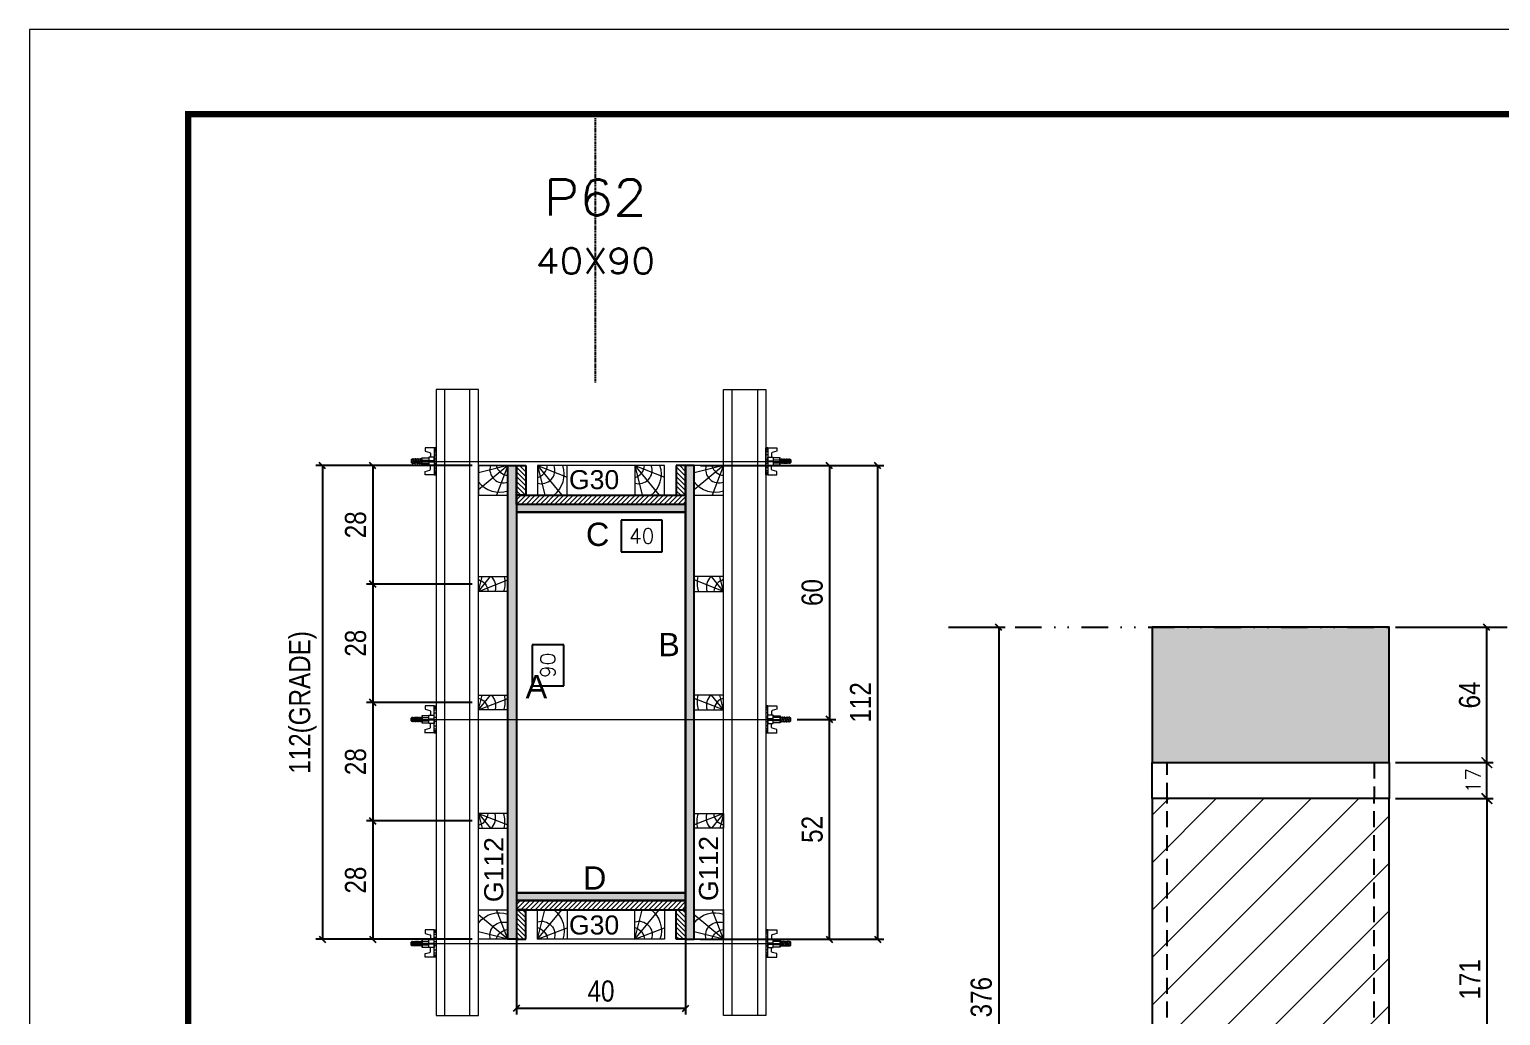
# Model space of a CAD drawing. Extents: x 2949 to 9230, y 1140 to 12527.
# Drawn here: x 6133 to 6828, y 6318 to 6784 of the extents above; entities that cross this region are included whole.
import ezdxf
from ezdxf.enums import TextEntityAlignment as Align

# ---------------------------------------------------------------- set-up
doc = ezdxf.new("R2010")
doc.units = 0
for name, pattern in [('DASHED', [0.75, 0.5, -0.25]), ('DIVIDE2', [0.625, 0.25, -0.125, 0, -0.125, 0, -0.125]), ('HIDDEN', [0.375, 0.25, -0.125])]:
    doc.linetypes.add(name, pattern=pattern)
for name, color, linetype in [('CHAPA', 1, 'Continuous'), ('COTA', 241, 'Continuous'), ('cotas', 4, 'Continuous'), ('MEIO_PONT', 93, 'Continuous'), ('Nível', 160, 'Continuous'), ('Painéis', 200, 'Continuous'), ('SARRAFO', 251, 'Continuous'), ('Sarrafo de Pressão', 42, 'HIDDEN'), ('Texto de Titulo', 7, 'Continuous'), ('Texto Qtd Sarr', 242, 'Continuous'), ('TEXTO_GERAL', 7, 'Continuous')]:
    doc.layers.add(name, color=color, linetype=linetype)
for name, color, linetype, lineweight in [('Folhas', 255, 'Continuous', 9), ('Hachura', 251, 'Continuous', 9), ('Madeira', 126, 'Continuous', 18), ('Perfil Metálico', 224, 'Continuous', 18), ('SARRAFO DE PRESSAO', 251, 'DASHED', 9), ('Texto Seção', 7, 'Continuous', 15)]:
    doc.layers.add(name, color=color, linetype=linetype, lineweight=lineweight)
doc.styles.add('ARIAL', font='arial.ttf')
doc.styles.add('COTA TECNICA', font='techl___.ttf', dxfattribs={"height": 10})
doc.styles.add('COTA TECNICA 2X', font='techl___.ttf', dxfattribs={"height": 10})
doc.styles.add('ROMANS', font='romans.shx')
doc.styles.add('SANSSERIF', font='sas_____.pfb')
doc.dimstyles.new('Cota Paínel', dxfattribs={"dimtxt": 7, "dimasz": 5, "dimexe": 3, "dimexo": 3, "dimgap": 3, "dimtad": 1, "dimdec": 1, "dimzin": 12, "dimdsep": 46, "dimtxsty": 'ROMANS', "dimblk": 'ARCHTICK', "dimcen": 0, "dimclrd": 4, "dimclre": 4, "dimclrt": 1, "dimadec": 1, "dimazin": 3, "dimtfac": 1, "dimtdec": 1, "dimtmove": 0, "dimatfit": 3, "dimldrblk": 'OBLIQUE', "dimfxl": 1, "dimtolj": 1, "dimtzin": 12, "dimarcsym": 0})
doc.dimstyles.new('PAINEL', dxfattribs={"dimtxt": 10, "dimasz": 3, "dimexe": 3, "dimexo": 3, "dimgap": 3, "dimtad": 1, "dimdec": 1, "dimzin": 12, "dimdsep": 46, "dimtxsty": 'COTA TECNICA', "dimblk1": 'OBLIQUE', "dimblk2": 'OBLIQUE', "dimsah": 1, "dimcen": 0.9, "dimclrd": 4, "dimclre": 4, "dimclrt": 240, "dimadec": 1, "dimazin": 3, "dimtfac": 1, "dimtdec": 1, "dimtmove": 0, "dimatfit": 3, "dimfxl": 1, "dimtolj": 1, "dimtzin": 12, "dimarcsym": 0})
doc.dimstyles.new('SECAO PILAR', dxfattribs={"dimtxt": 10, "dimasz": 3, "dimexe": 3, "dimexo": 3, "dimgap": 3, "dimtad": 1, "dimdec": 1, "dimlfac": 0.5, "dimzin": 12, "dimdsep": 46, "dimtxsty": 'COTA TECNICA 2X', "dimblk1": 'OBLIQUE', "dimblk2": 'OBLIQUE', "dimsah": 1, "dimcen": 0.9, "dimclrd": 256, "dimclre": 256, "dimclrt": 256, "dimadec": 1, "dimazin": 3, "dimtfac": 1, "dimtdec": 1, "dimtmove": 0, "dimatfit": 3, "dimfxl": 1, "dimtolj": 1, "dimtzin": 12, "dimarcsym": 0})
doc.dimstyles.new('SECÇÃO 2', dxfattribs={"dimtxt": 7, "dimasz": 6, "dimexe": 0.18, "dimexo": 2, "dimgap": -4, "dimtad": 3, "dimdec": 1, "dimlfac": 0.5, "dimzin": 12, "dimdsep": 46, "dimtxsty": 'ROMANS', "dimblk": 'ARCHTICK', "dimcen": 0.09, "dimse1": 1, "dimse2": 1, "dimsd1": 1, "dimsd2": 1, "dimclrd": 180, "dimclre": 5, "dimclrt": 1, "dimadec": 0, "dimazin": 3, "dimtfac": 1, "dimtdec": 1, "dimtofl": 0, "dimtmove": 0, "dimatfit": 3, "dimldrblk": 'ARCHTICK', "dimfxl": 1, "dimtolj": 1, "dimtzin": 0, "dimarcsym": 0})

# ---------------------------------------------------------------- blocks, each defined once
blk = doc.blocks.new('9999999999')
at = {"layer": 'Folhas'}
blk.add_lwpolyline([(98138.98, 34190.21), (99623.98, 34190.21), (99623.98, 35240.21), (98138.98, 35240.21)], close=True, dxfattribs=at)
at = {"layer": 'Folhas', "color": 30, "const_width": 3}
blk.add_lwpolyline([(98213.98, 34230.21), (99583.98, 34230.21), (99583.98, 35200.21), (98213.98, 35200.21)], close=True, dxfattribs=at)
blk = doc.blocks.new('*D406')
at = {"layer": 'COTA', "color": 180, "lineweight": -2, "transparency": 16777216}
for p, q in [((6385.21, 6492.78), (6370.21, 6492.78)), ((6370.21, 6492.78), (6370.21, 6473.44)), ((6385.21, 6473.44), (6385.21, 6492.78)), ((6370.21, 6473.44), (6385.21, 6473.44))]:
    blk.add_line(p, q, dxfattribs=at)
at = {"layer": 'Defpoints', "color": 0, "transparency": 16777216}
for p in [(6362.83, 6555.61), (6362.83, 6375.61), (6389.21, 6375.61)]:
    blk.add_point(p, dxfattribs=at)
at = {"layer": 'COTA', "color": 1, "transparency": 16777216, "insert": (6377.71, 6483.11), "char_height": 7, "attachment_point": 5, "rotation": 90, "style": 'ROMANS'}
blk.add_mtext('\\A1;90', dxfattribs=at)
blk = doc.blocks.new('_ArchTick')
at = {"color": 0, "linetype": 'ByBlock', "const_width": 0.15}
blk.add_lwpolyline([(-0.5, -0.5), (0.5, 0.5)], dxfattribs=at)
blk = doc.blocks.new('_Oblique')
at = {"color": 0, "linetype": 'ByBlock', "lineweight": -2}
blk.add_line((-0.5, -0.5), (0.5, 0.5), dxfattribs=at)
blk = doc.blocks.new('*D407')
at = {"layer": 'COTA', "lineweight": -2, "transparency": 16777216}
for p, q in [((6449.83, 6577.61), (6536.6, 6577.61)), ((6533.6, 6577.61), (6533.6, 6353.61)), ((6449.83, 6353.61), (6536.6, 6353.61))]:
    blk.add_line(p, q, dxfattribs=at)
at = {"layer": 'Defpoints', "color": 0, "transparency": 16777216}
for p in [(6446.83, 6577.61), (6446.83, 6353.61), (6533.6, 6353.61)]:
    blk.add_point(p, dxfattribs=at)
at = {"layer": 'COTA', "lineweight": -2, "transparency": 16777216, "xscale": 3, "yscale": 3, "zscale": 3}
for p, rotation in [((6533.6, 6577.61), 90), ((6533.6, 6353.61), 270)]:
    blk.add_blockref('_Oblique', p, dxfattribs=dict(at, rotation=rotation))
at = {"layer": 'COTA', "transparency": 16777216, "insert": (6525.54, 6465.61), "char_height": 10, "attachment_point": 5, "rotation": 90, "style": 'COTA TECNICA 2X'}
blk.add_mtext('\\A1;112', dxfattribs=at)
blk = doc.blocks.new('*D408')
at = {"layer": 'COTA', "lineweight": -2, "transparency": 16777216}
for p, q in [((6483.83, 6577.61), (6513.83, 6577.61)), ((6510.83, 6577.61), (6510.83, 6457.55)), ((6495.63, 6457.55), (6513.83, 6457.55))]:
    blk.add_line(p, q, dxfattribs=at)
at = {"layer": 'Defpoints', "color": 0, "transparency": 16777216}
for p in [(6480.83, 6577.61), (6492.63, 6457.55), (6510.83, 6457.55)]:
    blk.add_point(p, dxfattribs=at)
at = {"layer": 'COTA', "lineweight": -2, "transparency": 16777216, "xscale": 3, "yscale": 3, "zscale": 3}
for p, rotation in [((6510.83, 6577.61), 90), ((6510.83, 6457.55), 270)]:
    blk.add_blockref('_Oblique', p, dxfattribs=dict(at, rotation=rotation))
at = {"layer": 'COTA', "transparency": 16777216, "insert": (6502.73, 6517.58), "char_height": 10, "attachment_point": 5, "rotation": 90, "style": 'COTA TECNICA 2X'}
blk.add_mtext('\\A1;60', dxfattribs=at)
blk = doc.blocks.new('*D409')
at = {"layer": 'COTA', "lineweight": -2, "transparency": 16777216}
for p, q in [((6495.63, 6457.55), (6513.83, 6457.55)), ((6510.83, 6353.61), (6510.83, 6457.55)), ((6483.83, 6353.61), (6513.83, 6353.61))]:
    blk.add_line(p, q, dxfattribs=at)
at = {"layer": 'Defpoints', "color": 0, "transparency": 16777216}
for p in [(6492.63, 6457.55), (6510.83, 6457.55), (6480.83, 6353.61)]:
    blk.add_point(p, dxfattribs=at)
at = {"layer": 'COTA', "lineweight": -2, "transparency": 16777216, "xscale": 3, "yscale": 3, "zscale": 3}
for p, rotation in [((6510.83, 6457.55), 90), ((6510.83, 6353.61), 270)]:
    blk.add_blockref('_Oblique', p, dxfattribs=dict(at, rotation=rotation))
at = {"layer": 'COTA', "transparency": 16777216, "insert": (6502.73, 6405.58), "char_height": 10, "attachment_point": 5, "rotation": 90, "style": 'COTA TECNICA 2X'}
blk.add_mtext('\\A1;52', dxfattribs=at)
blk = doc.blocks.new('*D410')
at = {"layer": 'COTA', "color": 180, "lineweight": -2, "transparency": 16777216}
for p, q in [((6431.74, 6551.82), (6412.4, 6551.82)), ((6412.4, 6551.82), (6412.4, 6536.82)), ((6431.74, 6536.82), (6431.74, 6551.82)), ((6412.4, 6536.82), (6431.74, 6536.82))]:
    blk.add_line(p, q, dxfattribs=at)
at = {"layer": 'Defpoints', "color": 0, "transparency": 16777216}
for p in [(6362.83, 6555.61), (6442.83, 6555.61), (6442.83, 6532.82)]:
    blk.add_point(p, dxfattribs=at)
at = {"layer": 'COTA', "color": 1, "transparency": 16777216, "insert": (6422.07, 6544.32), "char_height": 7, "attachment_point": 5, "style": 'ROMANS'}
blk.add_mtext('\\A1;40', dxfattribs=at)
blk = doc.blocks.new('titulo1')
at = {"layer": 'Defpoints', "color": 252, "linetype": 'HIDDEN', "ltscale": 2}
blk.add_line((0, 0), (0, 125), dxfattribs=at)
at = {"layer": 'Defpoints', "style": 'ROMANS', "oblique": 15}
blk.add_attdef('FOLHA', text='', height=10, dxfattribs=at).set_placement((0, 15.58), align=Align.MIDDLE_CENTER)
at = {"layer": 'Texto Qtd Sarr', "color": 3, "style": 'ROMANS', "oblique": 15}
for tag, height, p in [('TITULO', 17, (0, 71.45)), ('SEÇÃO', 12, (0, 41.55))]:
    blk.add_attdef(tag, text='', height=height, dxfattribs=at).set_placement(p, align=Align.MIDDLE_CENTER)
blk = doc.blocks.new('PONTALETE')
at = {"layer": 'Madeira'}
for q in [(2.71, 7), (7, 5.76), (7, 1.74)]:
    blk.add_line((0, 0), q, dxfattribs=at)
blk.add_lwpolyline([(0, 0), (7, 0), (7, 7), (0, 7)], close=True, dxfattribs=at)
for centre, radius, start, end in [((2.04, 0.06), 6.23, 37.2818, 109.0913), ((1.09, 0.9), 3.19, 343.603, 109.9847), ((-0.21, -0.78), 3.09, 14.6322, 86.0383)]:
    blk.add_arc(centre, radius, start, end, dxfattribs=at)
blk = doc.blocks.new('*D411')
at = {"layer": 'COTA', "lineweight": -2, "transparency": 16777216}
for p, q in [((6341.83, 6577.61), (6268.05, 6577.61)), ((6271.05, 6577.61), (6271.05, 6353.61)), ((6341.83, 6353.61), (6268.05, 6353.61))]:
    blk.add_line(p, q, dxfattribs=at)
at = {"layer": 'Defpoints', "color": 0, "transparency": 16777216}
for p in [(6344.83, 6577.61), (6271.05, 6353.61), (6344.83, 6353.61)]:
    blk.add_point(p, dxfattribs=at)
at = {"layer": 'COTA', "lineweight": -2, "transparency": 16777216, "xscale": 3, "yscale": 3, "zscale": 3}
for p, rotation in [((6271.05, 6577.61), 90), ((6271.05, 6353.61), 270)]:
    blk.add_blockref('_Oblique', p, dxfattribs=dict(at, rotation=rotation))
at = {"layer": 'COTA', "transparency": 16777216, "insert": (6261.83, 6465.61), "char_height": 10, "attachment_point": 5, "rotation": 90, "style": 'COTA TECNICA 2X'}
blk.add_mtext('\\A1;112(GRADE)', dxfattribs=at)
blk = doc.blocks.new('*D412')
at = {"layer": 'COTA', "lineweight": -2, "transparency": 16777216}
for p, q in [((6341.83, 6409.61), (6291.89, 6409.61)), ((6294.89, 6409.61), (6294.89, 6353.61)), ((6341.83, 6353.61), (6291.89, 6353.61))]:
    blk.add_line(p, q, dxfattribs=at)
at = {"layer": 'Defpoints', "color": 0, "transparency": 16777216}
for p in [(6344.83, 6409.61), (6294.89, 6353.61), (6344.83, 6353.61)]:
    blk.add_point(p, dxfattribs=at)
at = {"layer": 'COTA', "lineweight": -2, "transparency": 16777216, "xscale": 3, "yscale": 3, "zscale": 3}
for p, rotation in [((6294.89, 6409.61), 90), ((6294.89, 6353.61), 270)]:
    blk.add_blockref('_Oblique', p, dxfattribs=dict(at, rotation=rotation))
at = {"layer": 'COTA', "transparency": 16777216, "insert": (6286.8, 6381.61), "char_height": 10, "attachment_point": 5, "rotation": 90, "style": 'COTA TECNICA 2X'}
blk.add_mtext('\\A1;28', dxfattribs=at)
blk = doc.blocks.new('MEIO PONTALETE')
at = {"layer": 'Madeira'}
for q in [(2.71, 7), (3.5, 2.88), (3.5, 0.87)]:
    blk.add_line((0, 0), q, dxfattribs=at)
blk.add_lwpolyline([(0, 0), (3.5, 0), (3.5, 7), (0, 7)], close=True, dxfattribs=at)
for centre, radius, start, end in [((2.04, 0.06), 6.23, 76.4499, 109.0913), ((1.09, 0.9), 3.19, 40.9063, 109.9847), ((-0.21, -0.78), 3.09, 14.6322, 86.0383)]:
    blk.add_arc(centre, radius, start, end, dxfattribs=at)
blk = doc.blocks.new('C')
at = {"layer": 'Hachura', "color": 0}
for p, q in [((0, 3.22), (0, -3.22)), ((0.45, 3.22), (0, 3.22)), ((0.46, 3.16), (0, 3.16)), ((0.46, 3.05), (0, 3.05)), ((0.46, 2.88), (0, 2.88)), ((0, 2.75), (0, -1.16)), ((0.46, 2.65), (0, 2.65)), ((0.46, 2.23), (0, 2.23)), ((0.46, 1.51), (0, 1.51)), ((0.39, 0.49), (0.17, 0.49)), ((0.45, -3.23), (0.45, 3.22)), ((0.45, 3.22), (2.58, 3.22)), ((1.74, 0.97), (0.45, 0.97)), ((1.45, 0.1), (0.45, 0.1)), ((1.35, 1.94), (1.35, 0.96)), ((2.58, 2.39), (1.47, 2.09)), ((1.74, -0.97), (1.74, 0.97)), ((1.74, 0.97), (1.74, 0.84)), ((1.74, 0.97), (1.74, 0.84)), ((1.74, 0.84), (3.35, 0.84)), ((3.35, 0.45), (1.74, 0.45)), ((2.58, 3.22), (2.58, 2.39)), ((3.32, 0.84), (3.32, -0.84)), ((3.35, 0.84), (3.35, -0.84)), ((3.68, 0.45), (3.35, 0.45)), ((3.84, -0.52), (3.35, 0.45)), ((3.35, 0.06), (3.67, -0.57)), ((3.68, 0.45), (4.16, -0.52)), ((3.72, 0.5), (4.25, -0.57)), ((4.37, -0.55), (3.83, 0.53)), ((4.15, 0.45), (3.93, 0.45)), ((4.42, -0.52), (3.93, 0.45)), ((4.15, 0.45), (4.26, 0.45)), ((4.26, 0.45), (4.74, -0.52)), ((4.3, 0.5), (4.83, -0.57)), ((4.95, -0.55), (4.41, 0.53)), ((4.51, 0.45), (4.84, 0.45)), ((5, -0.52), (4.51, 0.45)), ((4.84, 0.45), (5.32, -0.52)), ((4.88, 0.5), (5.41, -0.57)), ((5.53, -0.55), (4.99, 0.53)), ((5.58, -0.52), (5.09, 0.45)), ((5.42, 0.45), (5.09, 0.45)), ((5.58, -0.52), (5.09, 0.45)), ((5.42, 0.45), (5.74, -0.19)), ((5.46, 0.5), (5.74, -0.07)), ((5.74, 0.19), (5.57, 0.53)), ((5.74, 0.32), (5.68, 0.45)), ((5.68, 0.45), (5.74, 0.45)), ((5.74, 0.45), (5.9, 0.29)), ((5.74, 0.45), (5.74, -0.52)), ((5.9, -0.36), (5.9, 0.29)), ((0.45, 0), (0, 0)), ((0.46, -1.52), (0, -1.52)), ((0.46, -2.23), (0, -2.23)), ((0.46, -2.65), (0, -2.65)), ((0.46, -2.88), (0, -2.88)), ((0.46, -3.05), (0, -3.05)), ((0.46, -3.16), (0, -3.16)), ((0, -3.22), (2.57, -3.22)), ((0.08, -0.48), (0.29, -0.48)), ((0.29, -0.48), (0.4, -0.48)), ((0.45, 0), (0.45, -0.97)), ((0.45, -0.16), (1.45, -0.16)), ((0.45, -0.65), (0.45, -0.32)), ((0.45, -3.23), (0.45, -0.65)), ((0.45, -0.97), (1.74, -0.97)), ((1.35, -1.94), (1.35, -0.97)), ((2.58, -2.39), (1.47, -2.1)), ((3.35, -0.32), (1.74, -0.32)), ((3.35, -0.84), (1.74, -0.84)), ((2.58, -3.23), (2.58, -2.39)), ((3.35, -0.07), (3.58, -0.52)), ((3.35, -0.52), (3.58, -0.52)), ((3.84, -0.52), (4.16, -0.52)), ((4.42, -0.52), (4.74, -0.52)), ((4.63, -0.52), (4.74, -0.52)), ((5, -0.52), (5.32, -0.52)), ((5.58, -0.52), (5.74, -0.52)), ((5.74, -0.52), (5.9, -0.36)), ((5.74, -0.52), (5.74, -0.52))]:
    blk.add_line(p, q, dxfattribs=at)
for centre, radius, start, end in [((1.52, 1.94), 0.161, 104.7436, 180), ((1.44, -0.03), 0.129, 272.695, 87.305), ((3.81, 0.39), 0.143, 25.5688, 154.4312), ((4.39, 0.39), 0.143, 25.5688, 154.4312), ((4.97, 0.39), 0.143, 25.5688, 154.4312), ((5.55, 0.39), 0.143, 25.5688, 154.4312), ((0.17, -0.37), 0.174, 221.744, 317.8592), ((1.52, -1.94), 0.161, 180, 255.2564), ((3.71, -0.4), 0.174, 222.1408, 318.256), ((4.29, -0.4), 0.174, 222.1408, 318.256), ((4.87, -0.4), 0.174, 222.1408, 318.256), ((5.45, -0.4), 0.174, 222.1408, 318.256), ((5.61, -0.4), 0.174, 317.8592, 318.256)]:
    blk.add_arc(centre, radius, start, end, dxfattribs=at)
blk = doc.blocks.new('*D413')
at = {"layer": 'COTA', "lineweight": -2, "transparency": 16777216}
for p, q in [((6341.83, 6577.61), (6291.89, 6577.61)), ((6294.89, 6577.61), (6294.89, 6521.61)), ((6341.83, 6521.61), (6291.89, 6521.61))]:
    blk.add_line(p, q, dxfattribs=at)
at = {"layer": 'Defpoints', "color": 0, "transparency": 16777216}
for p in [(6344.83, 6577.61), (6294.89, 6521.61), (6344.83, 6521.61)]:
    blk.add_point(p, dxfattribs=at)
at = {"layer": 'COTA', "lineweight": -2, "transparency": 16777216, "xscale": 3, "yscale": 3, "zscale": 3}
for p, rotation in [((6294.89, 6577.61), 90), ((6294.89, 6521.61), 270)]:
    blk.add_blockref('_Oblique', p, dxfattribs=dict(at, rotation=rotation))
at = {"layer": 'COTA', "transparency": 16777216, "insert": (6286.8, 6549.61), "char_height": 10, "attachment_point": 5, "rotation": 90, "style": 'COTA TECNICA 2X'}
blk.add_mtext('\\A1;28', dxfattribs=at)
blk = doc.blocks.new('*D414')
at = {"layer": 'COTA', "lineweight": -2, "transparency": 16777216}
for p, q in [((6341.83, 6521.61), (6291.89, 6521.61)), ((6294.89, 6521.61), (6294.89, 6465.61)), ((6341.83, 6465.61), (6291.89, 6465.61))]:
    blk.add_line(p, q, dxfattribs=at)
at = {"layer": 'Defpoints', "color": 0, "transparency": 16777216}
for p in [(6344.83, 6521.61), (6294.89, 6465.61), (6344.83, 6465.61)]:
    blk.add_point(p, dxfattribs=at)
at = {"layer": 'COTA', "lineweight": -2, "transparency": 16777216, "xscale": 3, "yscale": 3, "zscale": 3}
for p, rotation in [((6294.89, 6521.61), 90), ((6294.89, 6465.61), 270)]:
    blk.add_blockref('_Oblique', p, dxfattribs=dict(at, rotation=rotation))
at = {"layer": 'COTA', "transparency": 16777216, "insert": (6286.8, 6493.61), "char_height": 10, "attachment_point": 5, "rotation": 90, "style": 'COTA TECNICA 2X'}
blk.add_mtext('\\A1;28', dxfattribs=at)
blk = doc.blocks.new('*D898')
at = {"layer": 'COTA', "lineweight": -2, "transparency": 16777216}
for p, q in [((6362.83, 6369.01), (6362.83, 6317.98)), ((6442.83, 6369.01), (6442.83, 6317.98)), ((6362.83, 6320.98), (6442.83, 6320.98))]:
    blk.add_line(p, q, dxfattribs=at)
at = {"layer": 'Defpoints', "color": 0, "transparency": 16777216}
for p in [(6362.83, 6372.01), (6442.83, 6372.01), (6442.83, 6320.98)]:
    blk.add_point(p, dxfattribs=at)
at = {"layer": 'COTA', "lineweight": -2, "transparency": 16777216, "xscale": 3, "yscale": 3, "zscale": 3, "rotation": 180}
blk.add_blockref('_Oblique', (6362.83, 6320.98), dxfattribs=at)
at = {"layer": 'COTA', "lineweight": -2, "transparency": 16777216, "xscale": 3, "yscale": 3, "zscale": 3}
blk.add_blockref('_Oblique', (6442.83, 6320.98), dxfattribs=at)
at = {"layer": 'COTA', "transparency": 16777216, "insert": (6402.83, 6329.08), "char_height": 10, "attachment_point": 5, "style": 'COTA TECNICA 2X'}
blk.add_mtext('\\A1;40', dxfattribs=at)
blk = doc.blocks.new('*D901')
at = {"layer": 'cotas', "color": 4, "linetype": 'ByBlock', "lineweight": -2, "transparency": 16777216}
for p, q in [((6570.19, 6501.14), (6593.91, 6501.14)), ((6590.91, 6501.14), (6590.91, 6125.14)), ((6570.19, 6125.14), (6593.91, 6125.14))]:
    blk.add_line(p, q, dxfattribs=at)
at = {"layer": 'Defpoints', "color": 0, "linetype": 'ByBlock', "transparency": 16777216}
for p in [(6567.19, 6501.14), (6567.19, 6125.14), (6590.91, 6125.14)]:
    blk.add_point(p, dxfattribs=at)
at = {"layer": 'cotas', "color": 4, "linetype": 'ByBlock', "lineweight": -2, "transparency": 16777216, "xscale": 3, "yscale": 3, "zscale": 3}
for p, rotation in [((6590.91, 6501.14), 90), ((6590.91, 6125.14), 270)]:
    blk.add_blockref('_Oblique', p, dxfattribs=dict(at, rotation=rotation))
at = {"layer": 'cotas', "color": 240, "linetype": 'ByBlock', "transparency": 16777216, "insert": (6582.69, 6326.23), "char_height": 10, "attachment_point": 5, "rotation": 90, "style": 'COTA TECNICA'}
blk.add_mtext('\\A1;376', dxfattribs=at)
blk = doc.blocks.new('*D456')
at = {"layer": 'COTA', "color": 4, "lineweight": -2, "transparency": 16777216}
for p, q in [((6778.49, 6501.14), (6824.72, 6501.14)), ((6821.72, 6437.14), (6821.72, 6501.14)), ((6778.49, 6437.14), (6824.72, 6437.14))]:
    blk.add_line(p, q, dxfattribs=at)
at = {"layer": 'Defpoints', "color": 0, "transparency": 16777216}
for p in [(6775.49, 6501.14), (6821.72, 6501.14), (6775.49, 6437.14)]:
    blk.add_point(p, dxfattribs=at)
at = {"layer": 'COTA', "color": 4, "lineweight": -2, "transparency": 16777216, "xscale": 3, "yscale": 3, "zscale": 3}
for p, rotation in [((6821.72, 6501.14), 90), ((6821.72, 6437.14), 270)]:
    blk.add_blockref('_Oblique', p, dxfattribs=dict(at, rotation=rotation))
at = {"layer": 'COTA', "color": 240, "transparency": 16777216, "insert": (6813.62, 6469.14), "char_height": 10, "attachment_point": 5, "rotation": 90, "style": 'COTA TECNICA'}
blk.add_mtext('\\A1;64', dxfattribs=at)
blk = doc.blocks.new('*D461')
at = {"layer": 'COTA', "color": 4, "linetype": 'ByBlock', "lineweight": -2, "transparency": 16777216}
for p, q in [((6778.49, 6420.14), (6824.72, 6420.14)), ((6821.72, 6420.14), (6821.72, 6249.14)), ((6778.49, 6249.14), (6824.72, 6249.14))]:
    blk.add_line(p, q, dxfattribs=at)
at = {"layer": 'Defpoints', "color": 0, "linetype": 'ByBlock', "transparency": 16777216}
for p in [(6775.49, 6420.14), (6775.49, 6249.14), (6821.72, 6249.14)]:
    blk.add_point(p, dxfattribs=at)
at = {"layer": 'COTA', "color": 4, "linetype": 'ByBlock', "lineweight": -2, "transparency": 16777216, "xscale": 3, "yscale": 3, "zscale": 3}
for p, rotation in [((6821.72, 6420.14), 90), ((6821.72, 6249.14), 270)]:
    blk.add_blockref('_Oblique', p, dxfattribs=dict(at, rotation=rotation))
at = {"layer": 'COTA', "color": 240, "linetype": 'ByBlock', "transparency": 16777216, "insert": (6813.65, 6334.64), "char_height": 10, "attachment_point": 5, "rotation": 90, "style": 'COTA TECNICA'}
blk.add_mtext('\\A1;171', dxfattribs=at)
blk = doc.blocks.new('*D925')
at = {"layer": 'COTA', "lineweight": -2, "transparency": 16777216}
for p, q in [((6341.83, 6465.61), (6291.89, 6465.61)), ((6294.89, 6465.61), (6294.89, 6409.61)), ((6341.83, 6409.61), (6291.89, 6409.61))]:
    blk.add_line(p, q, dxfattribs=at)
at = {"layer": 'Defpoints', "color": 0, "transparency": 16777216}
for p in [(6344.83, 6465.61), (6294.89, 6409.61), (6344.83, 6409.61)]:
    blk.add_point(p, dxfattribs=at)
at = {"layer": 'COTA', "lineweight": -2, "transparency": 16777216, "xscale": 3, "yscale": 3, "zscale": 3}
for p, rotation in [((6294.89, 6465.61), 90), ((6294.89, 6409.61), 270)]:
    blk.add_blockref('_Oblique', p, dxfattribs=dict(at, rotation=rotation))
at = {"layer": 'COTA', "transparency": 16777216, "insert": (6286.8, 6437.61), "char_height": 10, "attachment_point": 5, "rotation": 90, "style": 'COTA TECNICA 2X'}
blk.add_mtext('\\A1;28', dxfattribs=at)
blk = doc.blocks.new('*D1087')
at = {"layer": 'COTA', "color": 4, "lineweight": -2, "transparency": 16777216}
for p, q in [((6778.49, 6437.14), (6824.72, 6437.14)), ((6821.72, 6420.14), (6821.72, 6437.14)), ((6778.49, 6420.14), (6824.72, 6420.14))]:
    blk.add_line(p, q, dxfattribs=at)
at = {"layer": 'Defpoints', "color": 0, "transparency": 16777216}
for p in [(6775.49, 6437.14), (6821.72, 6437.14), (6775.49, 6420.14)]:
    blk.add_point(p, dxfattribs=at)
at = {"layer": 'COTA', "color": 4, "lineweight": -2, "transparency": 16777216, "xscale": 5, "yscale": 5, "zscale": 5}
for p, rotation in [((6821.72, 6437.14), 90), ((6821.72, 6420.14), 270)]:
    blk.add_blockref('_ArchTick', p, dxfattribs=dict(at, rotation=rotation))
at = {"layer": 'COTA', "color": 1, "transparency": 16777216, "insert": (6815.22, 6428.64), "char_height": 7, "attachment_point": 5, "rotation": 90, "style": 'ROMANS'}
blk.add_mtext('\\A1;17', dxfattribs=at)

msp = doc.modelspace()

# ---------------------------------------------------------------- hatches: boundary and pattern name
at = {"layer": 'COTA', "linetype": 'ByBlock'}
h = msp.add_hatch(dxfattribs=at)
h.set_pattern_fill('AR-CONC', color=256, scale=0.03)
h.set_pattern_definition([(50, (-124748.2957, -22698.2705), (5.46554007, -0.47817257), [0.5715, -6.2865]), (355, (-124748.2957, -22698.2705), (-1.05730264, 5.73170536), [0.4572, -5.02921753]), (100.4514447, (-124747.84, -22698.3104), (4.40823741, 5.25353256), [0.48570026, -5.34270734]), (46.1842, (-124748.296, -22696.7465), (8.13237123, -1.26126984), [0.85725, -9.42975]), (96.6355576, (-124747.618, -22696.852), (7.122124, 7.42278374), [0.7285507, -8.01406824]), (351.184151, (-124748.296, -22696.7465), (7.122124, 7.42278374), [0.685799, -7.54379196]), (21, (-124747.5337, -22697.1275), (4.54843174, -3.06795595), [0.5715, -6.2865]), (326, (-124747.5337, -22697.1275), (1.85406085, 5.52563898), [0.4572, -5.0292]), (71.451445, (-124747.1547, -22697.383), (6.40249258, 2.45768307), [0.48570026, -5.34269813]), (37.5, (-124748.2957, -22698.2705), (0.092658098, 2.536651166), [0, -4.96824, 0, -5.1054, 0, -5.04825]), (7.5, (-124748.2957, -22698.2705), (2.004589875, 3.005417245), [0, -2.91084, 0, -4.85394, 0, -1.92405]), (327.5, (-124749.995, -22698.2705), (4.067717855, -0.17186232), [0, -1.905, 0, -5.9436, 0, -7.8867]), (317.5, (-124750.757, -22698.2705), (4.44387544, 0.76279473), [0, -2.4765, 0, -3.94716, 0, -5.6007])])
h.paths.add_polyline_path([(6663.49, 6437.14), (6775.49, 6437.14), (6775.49, 6501.14), (6663.49, 6501.14)])
at = {"layer": 'Hachura'}
h = msp.add_hatch(color=256, dxfattribs=at)
h.dxf.hatch_style = 1
h.paths.add_polyline_path([(6362.83, 6353.61), (6358.83, 6353.61), (6358.83, 6577.61), (6362.83, 6577.61)])
h = msp.add_hatch(color=256, dxfattribs=at)
h.dxf.hatch_style = 1
h.paths.add_polyline_path([(6362.83, 6353.61), (6358.83, 6353.61), (6358.83, 6577.61), (6362.83, 6577.61)])
h = msp.add_hatch(dxfattribs=at)
h.set_pattern_fill('ANSI31', color=256, scale=0.5, angle=90, style=0)
h.set_pattern_definition([(135, (-16528.5793, 15701.5646), (-1.12253202, -1.12253202), [])])
h.paths.add_polyline_path([(6362.83, 6563.61), (6367.23, 6563.61), (6367.23, 6577.61), (6362.83, 6577.61)])
h = msp.add_hatch(dxfattribs=at)
h.set_pattern_fill('ANSI31', color=256, scale=0.5, angle=90, style=0)
h.set_pattern_definition([(135, (-16486.5793, 15701.5646), (-1.12253202, -1.12253202), [])])
h.paths.add_polyline_path([(6442.83, 6563.61), (6438.43, 6563.61), (6438.43, 6577.61), (6442.83, 6577.61)])
h = msp.add_hatch(color=256, dxfattribs=at)
h.dxf.hatch_style = 1
h.paths.add_polyline_path([(6442.83, 6353.61), (6446.83, 6353.61), (6446.83, 6577.61), (6442.83, 6577.61)])
h = msp.add_hatch(color=256, dxfattribs=at)
h.dxf.hatch_style = 1
h.paths.add_polyline_path([(6442.83, 6353.61), (6446.83, 6353.61), (6446.83, 6577.61), (6442.83, 6577.61)])
h = msp.add_hatch(dxfattribs=at)
h.set_pattern_fill('ANSI31', color=256, scale=0.5, style=0)
h.set_pattern_definition([(45, (15536.7807, 29488.6209), (-1.12253202, 1.12253202), [])])
h.paths.add_polyline_path([(6442.83, 6559.21), (6442.83, 6563.61), (6362.83, 6563.61), (6362.83, 6559.21)])
h = msp.add_hatch(color=256, dxfattribs=at)
h.dxf.hatch_style = 1
h.paths.add_polyline_path([(6362.83, 6559.21), (6362.83, 6555.61), (6442.83, 6555.61), (6442.83, 6559.21)])
h = msp.add_hatch(color=256, dxfattribs=at)
h.dxf.hatch_style = 1
h.paths.add_polyline_path([(6362.83, 6559.21), (6362.83, 6555.61), (6442.83, 6555.61), (6442.83, 6559.21)])
at = {"layer": 'Hachura', "linetype": 'ByBlock'}
h = msp.add_hatch(dxfattribs=at)
h.set_pattern_fill('ANSI31', color=256, scale=5)
h.set_pattern_definition([(45, (-126071.967, -22713.47), (-11.2253202, 11.2253202), [])])
h.paths.add_polyline_path([(6775.49, 6420.14), (6663.49, 6420.14), (6663.49, 6249.14), (6775.49, 6249.14)])
at = {"layer": 'Hachura'}
h = msp.add_hatch(color=256, dxfattribs=at)
h.dxf.hatch_style = 1
h.paths.add_polyline_path([(6362.83, 6375.61), (6362.83, 6372.01), (6442.83, 6372.01), (6442.83, 6375.61)])
h = msp.add_hatch(color=256, dxfattribs=at)
h.dxf.hatch_style = 1
h.paths.add_polyline_path([(6362.83, 6375.61), (6362.83, 6372.01), (6442.83, 6372.01), (6442.83, 6375.61)])
h = msp.add_hatch(dxfattribs=at)
h.set_pattern_fill('ANSI31', color=256, scale=0.5, style=0)
h.set_pattern_definition([(45, (15536.7807, 29474.6209), (-1.12253202, 1.12253202), [])])
h.paths.add_polyline_path([(6442.83, 6372.01), (6442.83, 6367.61), (6362.83, 6367.61), (6362.83, 6372.01)])
h = msp.add_hatch(dxfattribs=at)
h.set_pattern_fill('ANSI31', color=256, scale=0.5, angle=90, style=0)
h.set_pattern_definition([(135, (-16528.5793, 15856.5646), (-1.12253202, -1.12253202), [])])
h.paths.add_polyline_path([(6362.83, 6367.61), (6367.23, 6367.61), (6367.23, 6353.61), (6362.83, 6353.61)])
h = msp.add_hatch(dxfattribs=at)
h.set_pattern_fill('ANSI31', color=256, scale=0.5, angle=90, style=0)
h.set_pattern_definition([(135, (-16486.5793, 15856.5646), (-1.12253202, -1.12253202), [])])
h.paths.add_polyline_path([(6442.83, 6367.61), (6438.43, 6367.61), (6438.43, 6353.61), (6442.83, 6353.61)])

# ---------------------------------------------------------------- linework, layer by layer
at = {"layer": 'CHAPA'}
for points in [[(6362.83, 6353.61), (6358.83, 6353.61), (6358.83, 6577.61), (6362.83, 6577.61)], [(6362.83, 6353.61), (6358.83, 6353.61), (6358.83, 6577.61), (6362.83, 6577.61)], [(6442.83, 6353.61), (6446.83, 6353.61), (6446.83, 6577.61), (6442.83, 6577.61)], [(6442.83, 6353.61), (6446.83, 6353.61), (6446.83, 6577.61), (6442.83, 6577.61)], [(6362.83, 6559.21), (6362.83, 6555.61), (6442.83, 6555.61), (6442.83, 6559.21)], [(6362.83, 6559.21), (6362.83, 6555.61), (6442.83, 6555.61), (6442.83, 6559.21)], [(6362.83, 6375.61), (6362.83, 6372.01), (6442.83, 6372.01), (6442.83, 6375.61)], [(6362.83, 6375.61), (6362.83, 6372.01), (6442.83, 6372.01), (6442.83, 6375.61)]]:
    msp.add_lwpolyline(points, close=True, dxfattribs=at)
at = {"layer": 'COTA', "linetype": 'ByBlock'}
msp.add_lwpolyline([(6663.49, 6437.14), (6775.49, 6437.14), (6775.49, 6501.14), (6663.49, 6501.14)], close=True, dxfattribs=at)
at = {"layer": 'Hachura'}
for p, q in [((6314.03, 6579.61), (6487.83, 6579.62)), ((6314.03, 6457.61), (6487.83, 6457.6)), ((6314.03, 6351.61), (6487.83, 6351.6))]:
    msp.add_line(p, q, dxfattribs=at)
at = {"layer": 'Madeira'}
for points in [[(6358.83, 6353.61), (6344.83, 6353.61), (6344.83, 6577.61), (6358.83, 6577.61)], [(6372.83, 6577.61), (6372.83, 6563.61), (6432.83, 6563.61), (6432.83, 6577.61)], [(6446.83, 6353.61), (6460.83, 6353.61), (6460.83, 6577.61), (6446.83, 6577.61)], [(6372.83, 6353.61), (6372.83, 6367.61), (6432.83, 6367.61), (6432.83, 6353.61)]]:
    msp.add_lwpolyline(points, close=True, dxfattribs=at)
at = {"layer": 'Nível', "color": 4, "linetype": 'DIVIDE2', "ltscale": 50}
msp.add_line((6567.19, 6501.14), (7577.53, 6501.14), dxfattribs=at)
at = {"layer": 'Painéis'}
for p, q in [((6663.49, 6437.14), (6775.49, 6437.14)), ((6663.49, 6420.14), (6663.49, 6437.14)), ((6775.49, 6437.14), (6775.49, 6420.14)), ((6775.49, 6420.14), (6663.49, 6420.14))]:
    msp.add_line(p, q, dxfattribs=at)
for points in [[(6442.83, 6555.61), (6362.83, 6555.61), (6362.83, 6375.61), (6442.83, 6375.61)], [(6663.49, 6249.14), (6775.49, 6249.14), (6775.49, 6420.14), (6663.49, 6420.14)]]:
    msp.add_lwpolyline(points, close=True, dxfattribs=at)
at = {"layer": 'Perfil Metálico'}
for points in [[(6324.83, 6317.61), (6344.83, 6317.61), (6344.83, 6613.61), (6324.83, 6613.61)], [(6340.83, 6613.61), (6328.83, 6613.61), (6328.83, 6317.61), (6340.83, 6317.61)], [(6480.83, 6317.61), (6460.83, 6317.61), (6460.83, 6613.61), (6480.83, 6613.61)], [(6464.83, 6613.61), (6476.83, 6613.61), (6476.83, 6317.61), (6464.83, 6317.61)]]:
    msp.add_lwpolyline(points, close=True, dxfattribs=at)
at = {"layer": 'SARRAFO'}
for points in [[(6367.23, 6577.61), (6367.23, 6563.61), (6362.83, 6563.61), (6362.83, 6577.61)], [(6438.43, 6577.61), (6438.43, 6563.61), (6442.83, 6563.61), (6442.83, 6577.61)], [(6362.83, 6563.61), (6442.83, 6563.61), (6442.83, 6559.21), (6362.83, 6559.21)], [(6362.83, 6367.61), (6442.83, 6367.61), (6442.83, 6372.01), (6362.83, 6372.01)], [(6367.23, 6353.61), (6367.23, 6367.61), (6362.83, 6367.61), (6362.83, 6353.61)], [(6438.43, 6353.61), (6438.43, 6367.61), (6442.83, 6367.61), (6442.83, 6353.61)]]:
    msp.add_lwpolyline(points, close=True, dxfattribs=at)
at = {"layer": 'Sarrafo de Pressão', "ltscale": 30}
for p, q in [((6670.49, 6420.14), (6670.49, 6437.14)), ((6768.49, 6437.14), (6768.49, 6420.14)), ((6670.49, 6249.14), (6670.49, 6420.14)), ((6768.49, 6249.14), (6768.49, 6420.14))]:
    msp.add_line(p, q, dxfattribs=at)

# ---------------------------------------------------------------- block references
at = {"layer": 'Hachura', "linetype": 'Continuous', "yscale": 2, "zscale": 2, "rotation": 180}
for p, xscale in [((6324.83, 6579.61), 2), ((6480.83, 6579.61), -2)]:
    msp.add_blockref('C', p, dxfattribs=dict(at, xscale=xscale))
at = {"layer": 'Hachura', "linetype": 'Continuous', "yscale": 2, "zscale": 2}
for p, xscale in [((6324.83, 6457.61), -2), ((6480.83, 6457.61), 2), ((6324.83, 6351.61), -2), ((6480.83, 6351.61), 2)]:
    msp.add_blockref('C', p, dxfattribs=dict(at, xscale=xscale))
at = {"layer": 'MEIO_PONT'}
for name, p, xscale, yscale, zscale, rotation in [('PONTALETE', (6358.83, 6577.61), 2, 2, 2, 180), ('PONTALETE', (6372.83, 6577.61), 2, 2, 2, 270), ('PONTALETE', (6418.83, 6577.61), 2, 2, 2, 270), ('PONTALETE', (6460.83, 6577.61), 2, 2, 2, 180), ('MEIO PONTALETE', (6344.83, 6518.11), -1.999999997962732, 1.999999997962732, 1.999999997962732, 270), ('MEIO PONTALETE', (6460.83, 6518.11), 1.999999997962732, 1.999999997962732, 1.999999997962732, 90.00000000000001), ('MEIO PONTALETE', (6344.83, 6462.11), -1.999999997962732, 1.999999997962732, 1.999999997962732, 270), ('MEIO PONTALETE', (6460.83, 6462.11), 1.999999997962732, 1.999999997962732, 1.999999997962732, 90.00000000000001), ('MEIO PONTALETE', (6344.83, 6413.11), 1.999999997962732, 1.999999997962732, 1.999999997962732, 270), ('MEIO PONTALETE', (6460.83, 6413.11), -1.999999997962732, 1.999999997962732, 1.999999997962732, 90), ('PONTALETE', (6372.83, 6353.61), -2, 2, 2, 270), ('PONTALETE', (6418.83, 6353.61), -2, 2, 2, 270)]:
    msp.add_blockref(name, p, dxfattribs=dict(at, xscale=xscale, yscale=yscale, zscale=zscale, rotation=rotation))
at = {"layer": 'MEIO_PONT', "xscale": -2, "yscale": 2, "zscale": 2}
for p in [(6358.83, 6353.61), (6460.83, 6353.61)]:
    msp.add_blockref('PONTALETE', p, dxfattribs=at)
at = {"layer": 'SARRAFO DE PRESSAO', "color": 6, "linetype": 'ByBlock'}
msp.add_blockref('9999999999', (-92006.44, -28456.35), dxfattribs=at)
at = {"layer": 'Texto Seção'}
ref = msp.add_blockref('titulo1', (6400.15, 6616.87), dxfattribs=at)
ref.add_attrib('TITULO', 'P62', dxfattribs={"layer": 'Texto de Titulo', "color": 7, "height": 17, "style": 'ROMANS', "width": 1.1}).set_placement((6400.15, 6704.37), align=Align.MIDDLE_CENTER)
ref.add_attrib('SEÇÃO', '40X90', dxfattribs={"layer": 'Texto de Titulo', "color": 7, "height": 12, "style": 'ROMANS', "width": 1.1}).set_placement((6400.15, 6674.37), align=Align.MIDDLE_CENTER)

# ---------------------------------------------------------------- texts
at = {"layer": 'TEXTO_GERAL', "style": 'ARIAL'}
for s, p in [('C', (6401.24, 6545.12)), ('B', (6435, 6492.97)), ('A', (6372.29, 6473.06)), ('D', (6399.83, 6382.61))]:
    msp.add_text(s, height=11, dxfattribs=at).set_placement(p, align=Align.MIDDLE_CENTER)
at = {"layer": 'TEXTO_GERAL', "color": 0, "linetype": 'Continuous', "style": 'SANSSERIF'}
for p in [(6352.1, 6371.16), (6453.66, 6371.71)]:
    msp.add_text('G112', height=9, rotation=90, dxfattribs=at).set_placement(p, align=Align.MIDDLE_LEFT)
at = {"layer": 'TEXTO_GERAL', "color": 0, "linetype": 'Continuous', "char_height": 9, "width": 285.3299, "style": 'SANSSERIF'}
for insert, attachment_point in [((6387.68, 6575.47), 1), ((6387.68, 6355.76), 7)]:
    msp.add_mtext('G30', dxfattribs=dict(at, insert=insert, attachment_point=attachment_point))

# ---------------------------------------------------------------- dimensions: what is measured, and where the dimension line sits
at = {"layer": 'COTA'}
dim = msp.add_linear_dim(base=(6271.05, 6353.61), p1=(6344.83, 6577.61), p2=(6344.83, 6353.61), angle=270, text='<>(GRADE)', dimstyle='SECAO PILAR', dxfattribs=at)
dim.commit()
dim.dimension.update_dxf_attribs({"geometry": '*D411', "text_midpoint": (6261.83, 6465.61)})
for base, p1, p2, angle, dimstyle, picture, middle in [((6294.89, 6521.61), (6344.83, 6577.61), (6344.83, 6521.61), 270, 'SECAO PILAR', '*D413', (6286.8, 6549.61)), ((6533.6, 6353.61), (6446.83, 6577.61), (6446.83, 6353.61), 270, 'SECAO PILAR', '*D407', (6525.54, 6465.61)), ((6510.83, 6457.55), (6480.83, 6577.61), (6492.63, 6457.55), 270, 'SECAO PILAR', '*D408', (6502.73, 6517.58)), ((6294.89, 6465.61), (6344.83, 6521.61), (6344.83, 6465.61), 270, 'SECAO PILAR', '*D414', (6286.8, 6493.61)), ((6294.89, 6409.61), (6344.83, 6465.61), (6344.83, 6409.61), 90, 'SECAO PILAR', '*D925', (6286.8, 6437.61)), ((6510.83, 6457.55), (6480.83, 6353.61), (6492.63, 6457.55), 90, 'SECAO PILAR', '*D409', (6502.73, 6405.58)), ((6821.72, 6437.14), (6775.49, 6420.14), (6775.49, 6437.14), 90, 'Cota Paínel', '*D1087', (6815.22, 6428.64)), ((6294.89, 6353.61), (6344.83, 6409.61), (6344.83, 6353.61), 270, 'SECAO PILAR', '*D412', (6286.8, 6381.61))]:
    dim = msp.add_linear_dim(base=base, p1=p1, p2=p2, angle=angle, dimstyle=dimstyle, dxfattribs=at)
    dim.commit()
    dim.dimension.update_dxf_attribs({"geometry": picture, "text_midpoint": middle})
dim = msp.add_linear_dim(base=(6389.21, 6375.61), p1=(6362.83, 6555.61), p2=(6362.83, 6375.61), angle=270, dimstyle='SECÇÃO 2', dxfattribs=at)
dim.commit()
dim.dimension.update_dxf_attribs({"geometry": '*D406', "text_midpoint": (6389.21, 6483.11), "dimtype": 160})
dim = msp.add_linear_dim(base=(6442.83, 6532.82), p1=(6362.83, 6555.61), p2=(6442.83, 6555.61), dimstyle='SECÇÃO 2', dxfattribs=at)
dim.commit()
dim.dimension.update_dxf_attribs({"geometry": '*D410', "text_midpoint": (6422.07, 6532.82), "dimtype": 160})
dim = msp.add_linear_dim(base=(6821.72, 6501.14), p1=(6775.49, 6437.14), p2=(6775.49, 6501.14), angle=90, dimstyle='PAINEL', override={"dimarcsym": 2}, dxfattribs=at)
dim.commit()
dim.dimension.update_dxf_attribs({"geometry": '*D456', "text_midpoint": (6821.72, 6469.14), "dimtype": 160})
at = {"layer": 'COTA', "linetype": 'ByBlock'}
dim = msp.add_linear_dim(base=(6821.72, 6249.14), p1=(6775.49, 6420.14), p2=(6775.49, 6249.14), angle=90, dimstyle='PAINEL', dxfattribs=at)
dim.commit()
dim.dimension.update_dxf_attribs({"geometry": '*D461', "text_midpoint": (6813.65, 6334.64)})
at = {"layer": 'COTA'}
dim = msp.add_linear_dim(base=(6442.83, 6320.98), p1=(6362.83, 6372.01), p2=(6442.83, 6372.01), dimstyle='SECAO PILAR', dxfattribs=at)
dim.commit()
dim.dimension.update_dxf_attribs({"geometry": '*D898', "text_midpoint": (6402.83, 6329.08)})
at = {"layer": 'cotas', "linetype": 'ByBlock'}
dim = msp.add_linear_dim(base=(6590.91, 6125.14), p1=(6567.19, 6501.14), p2=(6567.19, 6125.14), angle=90, dimstyle='PAINEL', dxfattribs=at)
dim.commit()
dim.dimension.update_dxf_attribs({"geometry": '*D901', "text_midpoint": (6590.91, 6326.23), "dimtype": 160})

doc.saveas('drawing.dxf')
